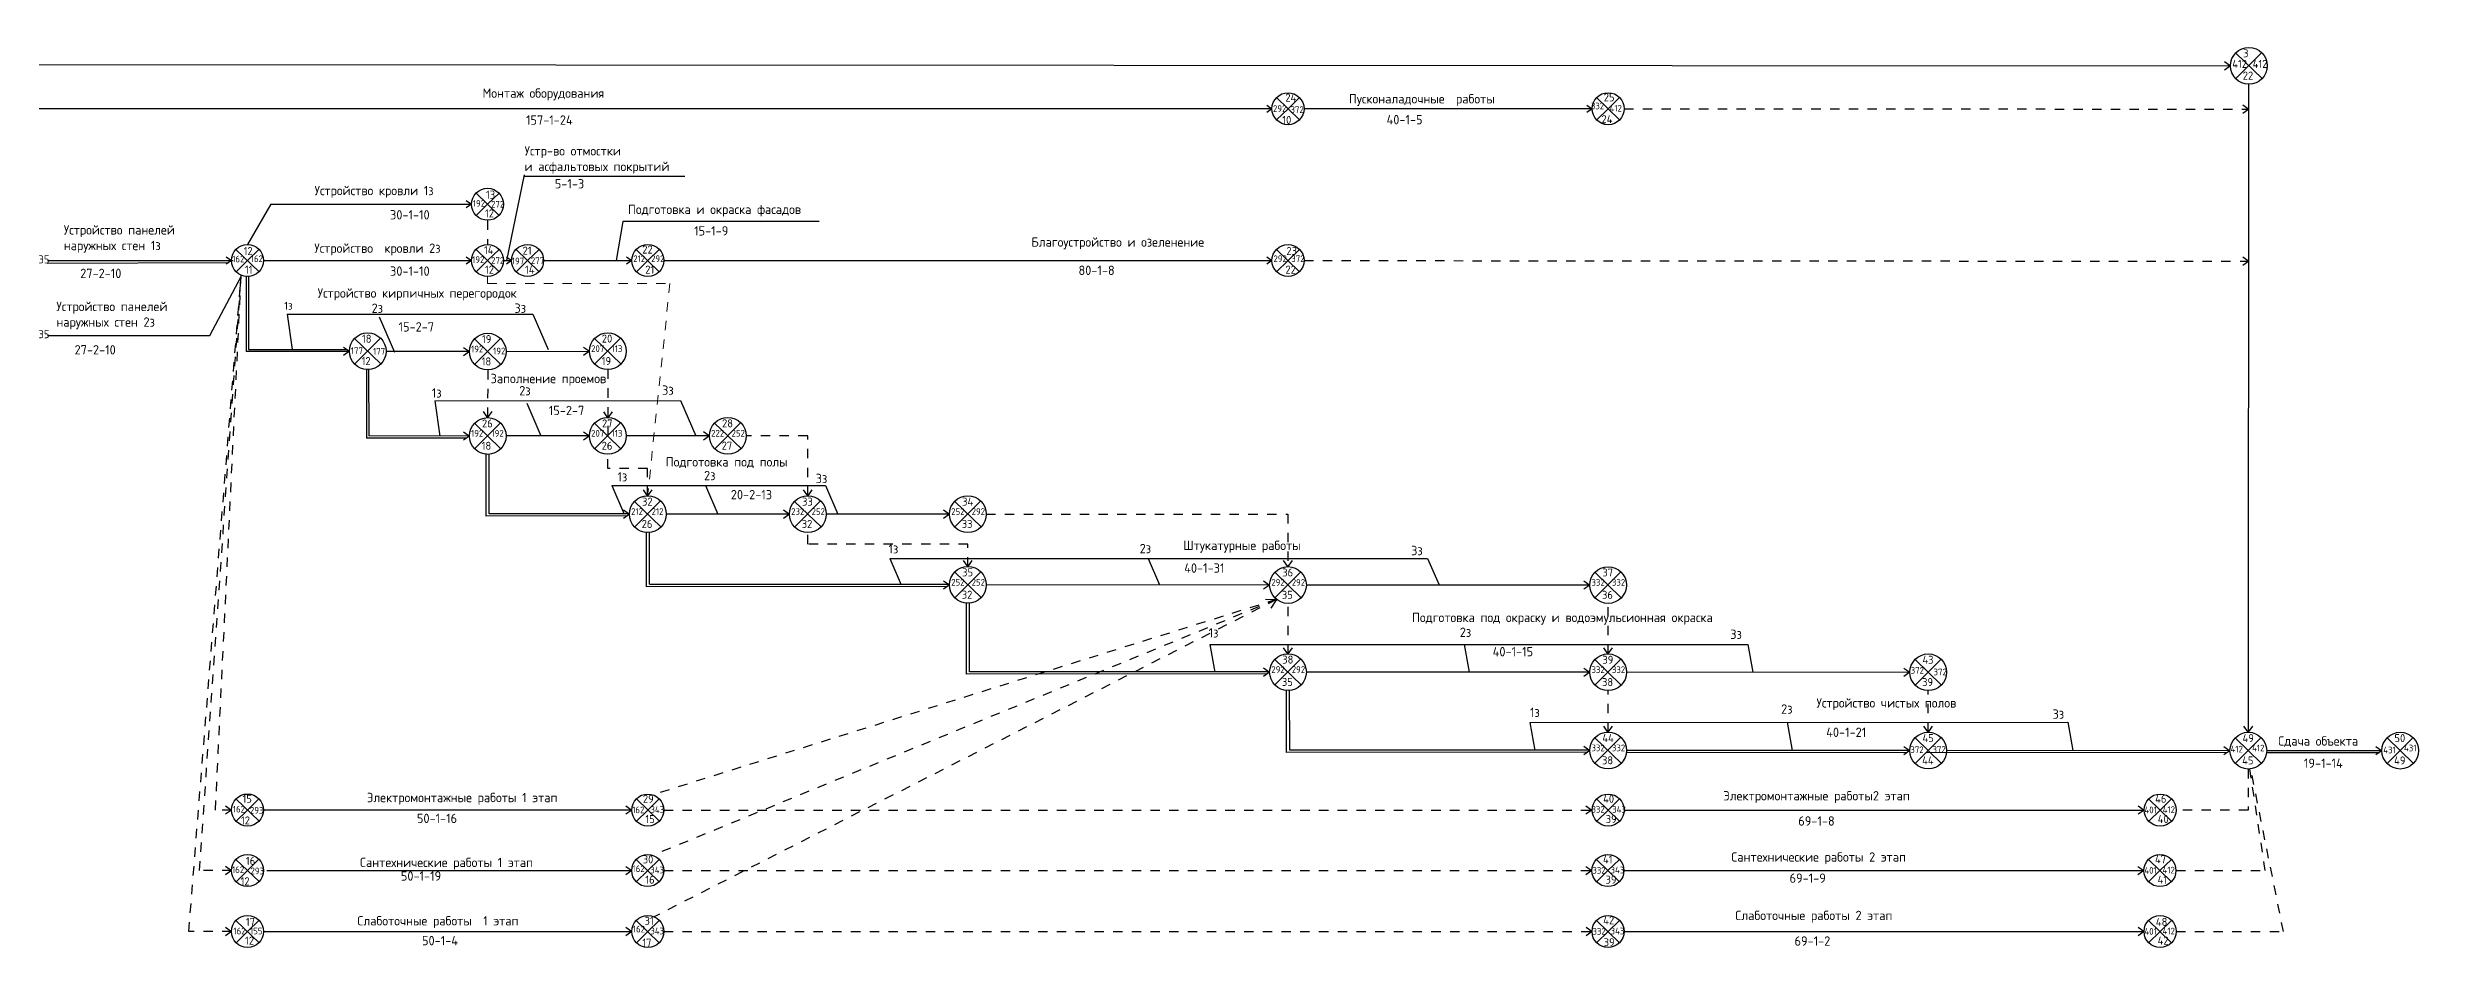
# Model space of a CAD drawing. Header units: millimetres. Extents: x -782 to 10910, y 3841 to 13237.
# Drawn here: x 9029 to 9536, y 7900 to 8092 of the extents above; entities that cross this region are included whole.
import ezdxf

# ---------------------------------------------------------------- set-up
doc = ezdxf.new("R2010")
doc.units = ezdxf.units.MM
doc.linetypes.add('KL', pattern=[4, 2, -2])
doc.layers.add('A0-08', color=101, linetype='Continuous')
doc.styles.add('GOST-2.304_Type-B', font='GOST_Common.ttf')

msp = doc.modelspace()

# ---------------------------------------------------------------- linework, layer by layer
at = {"lineweight": 25}
for p, q in [((9499.514686, 7945.8394), (9499.613996, 8084.27061)), ((9127.383886, 8046.593965), (9131.163694, 8064.89819)), ((9130.935962, 8064.588092), (9165.405943, 8064.588092)), ((9076.960741, 8058.611045), (9071.962142, 8050.01391)), ((9075.382087, 8046.593965), (9119.83981, 8046.593965)), ((9126.6797, 8046.593965), (9128.390455, 8046.593965)), ((9135.231127, 8046.593965), (9154.074664, 8046.593965)), ((9160.914554, 8046.593965), (9290.87194, 8046.593965)), ((9063.916727, 8030.609838), (9070.597173, 8043.218388)), ((9029.212829, 8030.609838), (9063.916727, 8030.609838)), ((9123.613197, 7992.491931), (9123.583153, 8005.217624)), ((9145.023769, 8009.141694), (9127.216663, 8009.12777)), ((9170.672829, 8009.158145), (9152.86678, 8009.144655)), ((9187.772515, 7992.441081), (9161.416068, 7992.433439)), ((9221.964128, 7992.433727), (9195.615519, 7992.43377)), ((9157.855935, 7977.47167), (9157.825867, 7988.526698)), ((9290.370865, 7977.289041), (9229.81497, 7977.328204)), ((9358.769785, 7977.277146), (9298.213872, 7977.293423)), ((9226.253844, 7958.743418), (9226.224241, 7973.421635)), ((9294.652065, 7942.009012), (9294.622614, 7954.783604)), ((9358.769238, 7958.65101), (9298.213344, 7958.690173)), ((9427.168159, 7958.639115), (9366.612246, 7958.655392)), ((9427.167612, 7941.916604), (9366.611717, 7941.955767)), ((9495.566532, 7941.904709), (9435.010619, 7941.920985)), ((9503.390864, 7941.535914), (9527.485319, 7941.535914)), ((9503.409521, 7941.917985), (9528.015446, 7941.917985)), ((9366.111225, 7929.241345), (9477.224163, 7929.241345)), ((9366.078735, 7916.298796), (9477.191674, 7916.298796)), ((9366.096437, 7903.281744), (9477.209376, 7903.281744))]:
    msp.add_line(p, q, dxfattribs=at)
at = {"linetype": 'Continuous'}
for p, q in [((9290.87194, 8079.027456), (9025.801592, 8079.027456)), ((9359.27137, 8079.027456), (9297.71183, 8079.027456)), ((9359.27137, 8079.027456), (9297.71183, 8079.027456)), ((9076.960741, 8058.611045), (9119.83981, 8058.611045)), ((9029.212829, 8046.593965), (9068.925221, 8046.593965)), ((9029.212829, 8046.593965), (9068.542197, 8046.593965)), ((9118.471832, 8046.593965), (9119.83981, 8046.593965)), ((9127.023258, 8046.593965), (9128.391237, 8046.593965)), ((9152.706686, 8046.593965), (9154.074664, 8046.593965)), ((9289.503962, 8046.593965), (9290.87194, 8046.593965)), ((9093.610479, 8027.144518), (9071.673846, 8027.178629)), ((9072.18735, 8027.62156), (9093.208304, 8027.58794)), ((9119.373653, 8027.145255), (9101.566754, 8027.145013)), ((9127.216552, 8027.174932), (9144.970798, 8027.226668)), ((9118.749867, 8008.675823), (9097.372987, 8008.675616)), ((9119.373656, 8009.119257), (9097.853923, 8009.125885)), ((9153.027078, 7992.04604), (9122.893983, 7992.022098)), ((9153.482108, 7992.492027), (9123.613175, 7992.491931)), ((9221.434072, 7976.946133), (9157.136761, 7976.895047)), ((9221.880862, 7977.386557), (9157.855943, 7977.381449)), ((9289.832445, 7958.308102), (9225.535134, 7958.257016)), ((9290.279236, 7958.748526), (9226.254316, 7958.743418)), ((9358.230819, 7941.573695), (9293.933508, 7941.522609)), ((9358.677609, 7942.01412), (9294.65269, 7942.009012)), ((9426.629724, 7941.534532), (9366.583169, 7941.483446)), ((9495.028623, 7941.535914), (9430.731312, 7941.484828))]:
    msp.add_line(p, q, dxfattribs=at)
at = {"linetype": 'KL', "lineweight": 25}
for p, q in [((9366.11126, 8079.027456), (9499.602594, 8078.937631)), ((9123.259755, 8055.1911), (9123.259755, 8050.01391)), ((9297.71183, 8046.593965), (9499.580739, 8046.45813)), ((9059.422197, 7903.281744), (9070.604861, 8043.454887)), ((9061.702151, 7916.313737), (9070.604861, 8043.454887)), ((9065.122197, 7929.239345), (9070.604861, 8043.454887)), ((9123.295158, 8023.223803), (9123.261272, 8013.045929)), ((9148.944746, 8023.305172), (9148.990385, 8006.674516)), ((9148.945275, 8002.147981), (9148.945275, 8005.220179)), ((9191.660128, 8009.158135), (9178.51584, 8009.158135)), ((9191.660128, 7996.355136), (9191.660128, 8009.158135)), ((9157.460677, 8002.147981), (9148.945275, 8002.147981)), ((9157.460677, 7996.355136), (9157.460677, 8002.147981)), ((9229.814923, 7992.43371), (9294.258481, 7992.43371)), ((9294.258481, 7992.43371), (9294.292367, 7981.215982)), ((9191.694014, 7986.006229), (9191.694014, 7988.512271)), ((9225.873971, 7986.006229), (9191.694014, 7986.006229)), ((9225.859579, 7981.249563), (9225.873971, 7986.006229)), ((9291.862227, 7974.216713), (9158.541196, 7919.548905)), ((9291.862227, 7974.216713), (9158.573675, 7932.48287)), ((9291.862227, 7974.216713), (9158.830493, 7906.429968)), ((9294.291979, 7962.611679), (9294.292367, 7973.372971)), ((9362.69089, 7962.577951), (9362.691168, 7973.368917)), ((9362.67242, 7945.899977), (9362.69074, 7954.73494)), ((9431.089361, 7945.892013), (9431.089642, 7954.730886)), ((9499.488016, 7937.99648), (9499.488016, 7929.23276)), ((9503.103722, 7916.298796), (9499.816859, 7938.010292)), ((9506.981523, 7903.281744), (9500.008282, 7938.031145)), ((9068.542151, 7929.239345), (9065.122151, 7929.239345)), ((9160.896806, 7929.234707), (9359.238845, 7929.234707)), ((9160.929284, 7929.23276), (9359.271324, 7929.23276)), ((9499.488016, 7929.23276), (9484.064043, 7929.23276)), ((9068.542151, 7916.313737), (9061.702151, 7916.313737)), ((9160.896806, 7916.300743), (9359.238845, 7916.300743)), ((9484.031564, 7916.298796), (9503.103722, 7916.298796)), ((9068.542151, 7903.281744), (9059.422151, 7903.281744)), ((9160.914508, 7903.283692), (9359.256548, 7903.283692)), ((9484.049266, 7903.281744), (9506.981523, 7903.281744))]:
    msp.add_line(p, q, dxfattribs=at)
for p, q in [((9152.180374, 8054.932494), (9150.717113, 8046.593965)), ((9194.085449, 8054.932494), (9152.180374, 8054.932494))]:
    msp.add_line(p, q)
at = {"linetype": 'KL', "lineweight": 20}
for p, q in [((9123.259755, 8043.17402), (9123.259755, 8041.695972)), ((9123.259755, 8041.695972), (9162.222354, 8041.695972)), ((9162.222354, 8041.695972), (9157.460677, 7996.355136))]:
    msp.add_line(p, q, dxfattribs=at)
at = {"layer": 'A0-08', "color": 0, "lineweight": 25}
for p, q in [((8868.473405, 8088.589414), (9495.678011, 8088.194592)), ((9496.790256, 8090.916574), (9502.431368, 8085.467658)), ((9496.808865, 8085.448524), (9502.345081, 8091.003163)), ((9291.832078, 8081.403455), (9296.751692, 8076.651456)), ((9360.231508, 8081.403455), (9365.151122, 8076.651456)), ((9120.799948, 8060.987045), (9125.719562, 8056.235046)), ((9123.259755, 8058.611045), (9125.703333, 8061.003732)), ((9120.816177, 8056.218359), (9123.259755, 8058.611045)), ((9029.166346, 8046.032029), (9067.981906, 8046.201645)), ((9069.502335, 8048.969965), (9074.421949, 8044.217965)), ((9069.518564, 8044.201278), (9071.962142, 8046.593965)), ((9071.962142, 8046.593965), (9074.405721, 8048.986652)), ((9120.799948, 8048.969965), (9125.719562, 8044.217965)), ((9120.816177, 8044.201278), (9123.259755, 8046.593965)), ((9123.259755, 8046.593965), (9125.703333, 8048.986652)), ((9129.351375, 8048.969965), (9134.270989, 8044.217965)), ((9129.367603, 8044.201278), (9131.811182, 8046.593965)), ((9131.811182, 8046.593965), (9134.25476, 8048.986652)), ((9155.034802, 8048.969965), (9159.954416, 8044.217965)), ((9155.051031, 8044.201278), (9157.494609, 8046.593965)), ((9157.494609, 8046.593965), (9159.938188, 8048.986652)), ((9291.832078, 8048.969965), (9296.751692, 8044.217965)), ((9291.848306, 8044.201278), (9294.291885, 8046.593965)), ((9294.291885, 8046.593965), (9296.735463, 8048.986652)), ((9071.698735, 8043.184752), (9071.673793, 8027.144306)), ((9072.212241, 8043.184785), (9072.187294, 8027.586578)), ((9080.450072, 8035.131574), (9132.945198, 8035.147759)), ((9080.450072, 8035.131574), (9081.540181, 8027.587575)), ((9100.085899, 8034.574793), (9103.370747, 8027.029893)), ((9132.945198, 8035.147759), (9136.230046, 8027.602859)), ((9094.825542, 8029.951125), (9100.466655, 8024.50221)), ((9094.844151, 8024.483076), (9100.380367, 8030.037714)), ((9120.474602, 8029.869766), (9126.115714, 8024.420851)), ((9120.493211, 8024.401716), (9126.029427, 8029.956355)), ((9146.12419, 8029.951135), (9151.765303, 8024.50222)), ((9146.142799, 8024.483085), (9151.679015, 8030.037724)), ((9097.356219, 8023.374655), (9097.372987, 8008.675616)), ((9097.837552, 8023.342678), (9097.856422, 8009.125884)), ((9111.996563, 8016.665193), (9164.491689, 8016.681378)), ((9111.996563, 8016.665193), (9113.086672, 8009.121194)), ((9131.63239, 8016.108412), (9134.669038, 8009.133597)), ((9164.491689, 8016.681378), (9167.776538, 8009.136478)), ((9120.474602, 8011.849161), (9126.115714, 8006.400245)), ((9120.493211, 8006.381111), (9126.029427, 8011.93575)), ((9146.124719, 8011.866142), (9151.765831, 8006.417226)), ((9146.143328, 8006.398092), (9151.679544, 8011.952731)), ((9171.773779, 8011.882593), (9177.414891, 8006.433677)), ((9171.792387, 8006.414543), (9177.328603, 8011.969182)), ((9122.877254, 8005.35343), (9122.887846, 7992.022093)), ((9149.781365, 7998.519247), (9195.437519, 7998.533323)), ((9149.781365, 7998.519247), (9152.434314, 7992.425743)), ((9154.674007, 7995.158235), (9160.315119, 7989.709319)), ((9154.692615, 7989.690185), (9160.228831, 7995.244823)), ((9169.800891, 7998.525419), (9172.453841, 7992.431915)), ((9188.873458, 7995.158235), (9194.51457, 7989.709319)), ((9188.892066, 7989.690185), (9194.428282, 7995.244823)), ((9195.437519, 7998.533323), (9198.090469, 7992.439819)), ((9223.072862, 7995.158167), (9228.713974, 7989.709252)), ((9223.09147, 7989.690117), (9228.627686, 7995.244756)), ((9157.119968, 7988.662503), (9157.136761, 7976.895047)), ((9209.179159, 7982.950236), (9324.133218, 7982.96642)), ((9209.179159, 7982.950236), (9211.630226, 7977.32043)), ((9223.072909, 7980.052662), (9228.714021, 7974.603746)), ((9223.091517, 7974.584612), (9228.627733, 7980.13925)), ((9264.391435, 7982.958009), (9266.842502, 7977.328204)), ((9291.471811, 7980.018935), (9297.112923, 7974.570019)), ((9291.490419, 7974.550885), (9297.026635, 7980.105523)), ((9324.133218, 7982.96642), (9326.584285, 7977.336615)), ((9359.870713, 7980.01488), (9365.511825, 7974.565965)), ((9359.889321, 7974.54683), (9365.425537, 7980.101469)), ((9225.518342, 7973.557441), (9225.535134, 7958.257016)), ((9277.577533, 7964.588337), (9392.531592, 7964.604522)), ((9331.930447, 7964.59599), (9333.020327, 7958.685422)), ((9392.531592, 7964.604522), (9393.621471, 7958.693954)), ((9277.577533, 7964.588337), (9278.667412, 7958.677769)), ((9291.471282, 7961.414631), (9297.112394, 7955.965715)), ((9291.489891, 7955.946581), (9297.026107, 7961.501219)), ((9359.870184, 7961.380904), (9365.511296, 7955.931988)), ((9359.888793, 7955.912854), (9365.425009, 7961.467492)), ((9428.269086, 7961.376849), (9433.910198, 7955.927934)), ((9428.287695, 7955.908799), (9433.823911, 7961.463438)), ((9293.916715, 7954.91941), (9293.933508, 7941.522609)), ((9345.975906, 7947.959513), (9460.929965, 7947.975698)), ((9345.975906, 7947.959513), (9347.066016, 7941.943363)), ((9359.869656, 7944.680225), (9365.510768, 7939.231309)), ((9359.888264, 7939.212175), (9365.42448, 7944.766813)), ((9400.922455, 7947.967249), (9402.012565, 7941.951099)), ((9428.268558, 7944.646497), (9433.90967, 7939.197582)), ((9428.287166, 7939.178447), (9433.823382, 7944.733086)), ((9460.929965, 7947.975698), (9462.020075, 7941.959548)), ((9496.66746, 7944.642443), (9502.308572, 7939.193527)), ((9496.686068, 7939.174393), (9502.222284, 7944.729032)), ((9529.124156, 7944.642443), (9534.765268, 7939.193527)), ((9529.142764, 7939.174393), (9534.67898, 7944.729032)), ((9069.502289, 7931.615345), (9074.421903, 7926.863345)), ((9069.518518, 7926.846658), (9071.962096, 7929.239345)), ((9071.962096, 7929.239345), (9074.405674, 7931.632032)), ((9075.382039, 7929.24288), (9154.089409, 7929.242982)), ((9155.049532, 7931.608759), (9159.969146, 7926.85676)), ((9155.065761, 7926.840073), (9157.509339, 7929.23276)), ((9157.509339, 7929.23276), (9159.952917, 7931.625447)), ((9360.231462, 7931.608759), (9365.151076, 7926.85676)), ((9360.24769, 7926.840073), (9362.691269, 7929.23276)), ((9362.691269, 7929.23276), (9365.134847, 7931.625447)), ((9478.184291, 7931.608759), (9483.103905, 7926.85676)), ((9478.200519, 7926.840073), (9480.644098, 7929.23276)), ((9480.644098, 7929.23276), (9483.087676, 7931.625447)), ((9069.502289, 7918.689736), (9074.421903, 7913.937737)), ((9069.518518, 7913.92105), (9071.962096, 7916.313737)), ((9071.962096, 7916.313737), (9074.405674, 7918.706423)), ((9076.060101, 7916.335354), (9154.056915, 7916.298246)), ((9155.017053, 7918.674795), (9159.936667, 7913.922796)), ((9155.033282, 7913.906109), (9157.47686, 7916.298796)), ((9157.47686, 7916.298796), (9159.920439, 7918.691482)), ((9360.198983, 7918.674795), (9365.118597, 7913.922796)), ((9360.215212, 7913.906109), (9362.65879, 7916.298796)), ((9362.65879, 7916.298796), (9365.102368, 7918.691482)), ((9478.151812, 7918.674795), (9483.071426, 7913.922796)), ((9478.168041, 7913.906109), (9480.611619, 7916.298796)), ((9480.611619, 7916.298796), (9483.055197, 7918.691482)), ((9069.502289, 7905.657744), (9074.421903, 7900.905745)), ((9071.962096, 7903.281744), (9074.405674, 7905.674431)), ((9155.034756, 7905.657744), (9159.95437, 7900.905745)), ((9157.494563, 7903.281744), (9159.938141, 7905.674431)), ((9360.216685, 7905.657744), (9365.136299, 7900.905745)), ((9362.676492, 7903.281744), (9365.12007, 7905.674431)), ((9478.169514, 7905.657744), (9483.089128, 7900.905745)), ((9480.629321, 7903.281744), (9483.0729, 7905.674431)), ((9069.518518, 7900.889058), (9071.962096, 7903.281744)), ((9075.382041, 7903.281744), (9154.074618, 7903.281744)), ((9155.050984, 7900.889058), (9157.494563, 7903.281744)), ((9360.232914, 7900.889058), (9362.676492, 7903.281744)), ((9478.185743, 7900.889058), (9480.629321, 7903.281744))]:
    msp.add_line(p, q, dxfattribs=at)
for points in [[(9494.404387, 8089.086393), (9495.68931, 8088.18668), (9494.404387, 8087.286967)], [(9291.848306, 8076.634769), (9294.291885, 8079.027456), (9296.735463, 8081.420142)], [(9360.247737, 8076.634769), (9362.691315, 8079.027456), (9365.134893, 8081.420142)], [(9289.751358, 8079.812096), (9290.87194, 8079.027456), (9289.751358, 8078.242816)], [(9358.150788, 8079.812096), (9359.27137, 8079.027456), (9358.150788, 8078.242816)], [(9498.317671, 8079.837344), (9499.602594, 8078.937631), (9498.317671, 8078.037917)], [(9118.719228, 8059.395685), (9119.83981, 8058.611045), (9118.719228, 8057.826405)], [(9067.421615, 8047.378605), (9068.542197, 8046.593965), (9067.421615, 8045.809325)], [(9118.719228, 8047.378605), (9119.83981, 8046.593965), (9118.719228, 8045.809325)], [(9127.270655, 8047.378605), (9128.391237, 8046.593965), (9127.270655, 8045.809325)], [(9152.954082, 8047.378605), (9154.074664, 8046.593965), (9152.954082, 8045.809325)], [(9289.751358, 8047.378605), (9290.87194, 8046.593965), (9289.751358, 8045.809325)], [(9498.295815, 8047.357843), (9499.580739, 8046.45813), (9498.295815, 8045.558416)], [(9092.441104, 8028.125139), (9093.726028, 8027.225426), (9092.441104, 8026.325712)], [(9118.088729, 8028.044978), (9119.373653, 8027.145265), (9118.088729, 8026.245552)], [(9143.738317, 8028.126347), (9145.023241, 8027.226634), (9143.738317, 8026.326921)], [(9124.161032, 8014.33092), (9123.261319, 8013.045996), (9122.361606, 8014.33092)], [(9149.867634, 8014.315772), (9148.967921, 8013.030849), (9148.068207, 8014.315772)], [(9118.088733, 8010.01898), (9119.373656, 8009.119267), (9118.088733, 8008.219554)], [(9143.738846, 8010.041407), (9145.023769, 8009.141694), (9143.738846, 8008.241981)], [(9169.387905, 8010.057858), (9170.672829, 8009.158145), (9169.387905, 8008.258432)], [(9158.360437, 7997.639993), (9157.460723, 7996.35507), (9156.56101, 7997.639993)], [(9192.559888, 7997.639993), (9191.660174, 7996.35507), (9190.760461, 7997.639993)], [(9152.288137, 7993.328054), (9153.573061, 7992.428341), (9152.288137, 7991.528628)], [(9186.487588, 7993.328054), (9187.772512, 7992.428341), (9186.487588, 7991.528628)], [(9220.686992, 7993.327987), (9221.971916, 7992.428274), (9220.686992, 7991.52856)], [(9226.759339, 7982.534421), (9225.859625, 7981.249497), (9224.959912, 7982.534421)], [(9295.158241, 7982.500693), (9294.258527, 7981.21577), (9293.358814, 7982.500693)], [(9220.687039, 7978.222481), (9221.971963, 7977.322768), (9220.687039, 7976.423055)], [(9289.085941, 7978.188754), (9290.370865, 7977.289041), (9289.085941, 7976.389328)], [(9357.484843, 7978.1847), (9358.769767, 7977.284987), (9357.484843, 7976.385273)], [(9289.456403, 7974.248197), (9291.862227, 7974.216713), (9290.595493, 7972.319861)], [(9289.085413, 7959.58445), (9290.370336, 7958.684737), (9289.085413, 7957.785024)], [(9295.157712, 7963.89639), (9294.257999, 7962.611466), (9293.358286, 7963.89639)], [(9357.484315, 7959.550723), (9358.769238, 7958.65101), (9357.484315, 7957.751297)], [(9363.556614, 7963.862662), (9362.656901, 7962.577739), (9361.757187, 7963.862662)], [(9425.883216, 7959.546669), (9427.16814, 7958.646956), (9425.883216, 7957.747242)], [(9363.556086, 7947.161983), (9362.656372, 7945.877059), (9361.756659, 7947.161983)], [(9431.954988, 7947.128256), (9431.055274, 7945.843332), (9430.155561, 7947.128256)], [(9500.35389, 7947.124202), (9499.454176, 7945.839278), (9498.554463, 7947.124202)], [(9357.483786, 7942.850044), (9358.76871, 7941.950331), (9357.483786, 7941.050617)], [(9425.882688, 7942.816317), (9427.167612, 7941.916604), (9425.882688, 7941.01689)], [(9494.28159, 7942.812263), (9495.566514, 7941.912549), (9494.28159, 7941.012836)], [(9526.738286, 7942.812263), (9528.02321, 7941.912549), (9526.738286, 7941.012836)], [(9067.257227, 7930.139058), (9068.542151, 7929.239345), (9067.257227, 7928.339632)], [(9152.80447, 7930.132473), (9154.089394, 7929.23276), (9152.80447, 7928.333047)], [(9357.953921, 7930.132473), (9359.238845, 7929.23276), (9357.953921, 7928.333047)], [(9475.93924, 7930.141058), (9477.224163, 7929.241345), (9475.93924, 7928.341632)], [(9067.257227, 7917.21345), (9068.542151, 7916.313737), (9067.257227, 7915.414023)], [(9152.771992, 7917.19796), (9154.056915, 7916.298246), (9152.771992, 7915.398533)], [(9357.953921, 7917.198509), (9359.238845, 7916.298796), (9357.953921, 7915.399082)], [(9475.90675, 7917.198509), (9477.191674, 7916.298796), (9475.90675, 7915.399082)], [(9067.257227, 7904.181458), (9068.542151, 7903.281744), (9067.257227, 7902.382031)], [(9152.789694, 7904.181458), (9154.074618, 7903.281744), (9152.789694, 7902.382031)], [(9357.971623, 7904.181458), (9359.256547, 7903.281744), (9357.971623, 7902.382031)], [(9475.924452, 7904.181458), (9477.209376, 7903.281744), (9475.924452, 7902.382031)]]:
    msp.add_lwpolyline(points, dxfattribs=at)
for centre, radius in [((9499.610812, 8088.192116), 3.921506), ((9294.291885, 8079.027456), 3.419945), ((9362.691315, 8079.027456), 3.419945), ((9123.259755, 8058.611045), 3.419945), ((9071.962142, 8046.593965), 3.419945), ((9123.259755, 8046.593965), 3.419945), ((9131.811182, 8046.593965), 3.419945), ((9157.494609, 8046.593965), 3.419945), ((9294.291885, 8046.593965), 3.419945), ((9097.646098, 8027.226668), 3.921506), ((9123.295158, 8027.145308), 3.921506), ((9148.944746, 8027.226677), 3.921506), ((9123.295158, 8009.124703), 3.921506), ((9148.945275, 8009.141684), 3.921506), ((9174.594335, 8009.158135), 3.921506), ((9157.494563, 7992.433777), 3.921506), ((9191.694014, 7992.433777), 3.921506), ((9225.893418, 7992.43371), 3.921506), ((9225.893465, 7977.328204), 3.921506), ((9294.292367, 7977.294477), 3.921506), ((9362.691269, 7977.290422), 3.921506), ((9294.291838, 7958.690173), 3.921506), ((9362.69074, 7958.656446), 3.921506), ((9431.089642, 7958.652391), 3.921506), ((9362.690212, 7941.955767), 3.921506), ((9431.089114, 7941.92204), 3.921506), ((9499.488016, 7941.917985), 3.921506), ((9531.944712, 7941.917985), 3.921506), ((9071.962096, 7929.239345), 3.419945), ((9157.509339, 7929.23276), 3.419945), ((9362.691269, 7929.23276), 3.419945), ((9480.644098, 7929.23276), 3.419945), ((9071.962096, 7916.313737), 3.419945), ((9157.47686, 7916.298796), 3.419945), ((9362.65879, 7916.298796), 3.419945), ((9480.611619, 7916.298796), 3.419945), ((9071.962096, 7903.281744), 3.419945), ((9157.494563, 7903.281744), 3.419945), ((9362.676492, 7903.281744), 3.419945), ((9480.629321, 7903.281744), 3.419945)]:
    msp.add_circle(centre, radius, dxfattribs=at)

# ---------------------------------------------------------------- texts
at = {"layer": 'A0-08', "color": 0, "lineweight": 25, "attachment_point": 1, "style": 'GOST-2.304_Type-B'}
for s, width, heights, insert, char_height in [('3', 1.8130959, [0], (9498.376505, 8091.721097), 1.709973), ('412', 2.49875162, [0], (9496.047911, 8089.459109), 1.7099725), ('22', 2.49875162, [0], (9498.303225, 8086.952053), 1.7099725), ('412', 2.5, [0], (9500.415076, 8089.459109), 1.7099725), ('Монтаж оборудования', 49.14407474, [0], (9122.180536, 8083.352488), 2), ('24', 2.49875162, [0], (9293.720458, 8082.244687), 1.7099725), ('Пусконаладочные  работы', 54.99662719, [0], (9307.300486, 8082.142191), 2), ('25', 2.49875162, [0], (9361.770079, 8082.320987), 1.7099725), ('157-1-24', 2.78595096, [0], (9131.472098, 8077.602065), 2), ('292', 2.49875162, [0], (9291.088115, 8079.76463), 1.425), ('10', 2.49875162, [0], (9293.066787, 8077.488671), 1.7099725), ('372', 2.49875162, [0], (9294.823481, 8079.54798), 1.425), ('40-1-5', 2.5, [0], (9315.35342, 8077.692479), 2), ('332', 2.5, [0], (9359.004428, 8080.334078), 1.425), ('24', 2.49875162, [0], (9361.280102, 8077.645633), 1.7099725), ('412', 2.5, [0], (9363.017993, 8079.845383), 1.425), ('Устр-во отмостки \\Pи асфальтовых покрытий', 152.47651879, [0], (9131.163694, 8071.03008), 2), ('Устройство кровли 1з', 64.40717854, [0], (9086.290934, 8062.548734), 2), ('13', 2.49875162, [0], (9122.915993, 8061.524838), 1.7099725), ('5-1-3', 2.5, [0], (9137.62526, 8063.999384), 2), ('30-1-10', 1.99557045, [0], (9102.422274, 8057.362936), 2), ('192', 2.49875162, [0], (9120.116637, 8059.513275), 1.425), ('12', 2.49875162, [0], (9122.712439, 8057.529586), 1.7099725), ('272', 3.00239732, [0], (9124.009669, 8059.345341), 1.425), ('Подготовка и окраска фасадов', 152.47651879, [0], (9153.261475, 8058.52858), 2), ('Устройство панелей наружных стен 1з', 29.68089405, [0], (9032.709802, 8054.147958), 2), ('15-1-9', 2.80800115, [0], (9167.397164, 8053.938377), 2), ('Благоустройство и озеленение', 152.47651879, [0], (9239.468783, 8051.547994), 2), ('135', 3.00239732, [0], (9026.494282, 8047.69891), 1.7099725), ('162', 2.49875162, [0], (9068.703509, 8047.631912), 1.425), ('12', 2.49875162, [0], (9071.144923, 8049.507757), 1.7099725), ('162', 3.00239732, [0], (9072.663541, 8047.69891), 1.425), ('Устройство  кровли 2з', 64.40717854, [0], (9086.229031, 8050.244034), 2), ('192', 2.49875162, [0], (9119.962606, 8047.502168), 1.425), ('14', 2.49875162, [0], (9122.479163, 8049.675458), 1.7099725), ('272', 3.00239732, [0], (9124.018996, 8047.337394), 1.425), ('197', 2.49875162, [0], (9128.447317, 8047.210762), 1.425), ('21', 2.49875162, [0], (9130.748835, 8049.581274), 1.7099725), ('277', 3.00239732, [0], (9132.51258, 8047.280755), 1.425), ('212', 2.49875162, [0], (9154.387403, 8047.69891), 1.425), ('22', 2.49875162, [0], (9156.314307, 8049.80378), 1.7099725), ('292', 3.00239732, [0], (9158.196007, 8047.69891), 1.425), ('292', 2.49875162, [0], (9291.184679, 8047.69891), 1.425), ('23', 2.49875162, [0], (9293.948123, 8049.507757), 1.7099725), ('372', 3.00239732, [0], (9294.993283, 8047.69891), 1.425), ('27-2-10', 1.8130959, [0], (9036.217911, 8044.853536), 2), ('11', 2.49875162, [0], (9071.414827, 8045.512506), 1.7099725), ('Устройство кирпичных перегородок', 52.26142591, [0], (9086.948437, 8040.650274), 2), ('30-1-10', 1.99557045, [0], (9102.422274, 8045.345856), 2), ('12', 2.49875162, [0], (9122.712439, 8045.512506), 1.7099725), ('14', 2.49875162, [0], (9131.263866, 8045.512506), 1.7099725), ('21', 2.49875162, [0], (9156.947294, 8045.512506), 1.7099725), ('80-1-8', 2.5, [0], (9249.524243, 8045.50739), 2), ('22', 2.49875162, [0], (9293.744569, 8045.512506), 1.7099725), ('Устройство панелей наружных стен 2з', 29.68089405, [0], (9031.127467, 8037.793136), 2), ('1з', 10.51308256, [1.940502], (9079.805367, 8037.786294), 1.7099725), ('2з', 10.51308256, [1.940502], (9098.477795, 8037.415595), 2), ('3з', 10.51308256, [1.940502], (9129.005088, 8037.419562), 2), ('135', 3.00239732, [0], (9026.494282, 8031.714783), 1.7099725), ('18', 1.8130959, [0], (9096.411791, 8030.755649), 1.7099725), ('15-2-7', 1.99557045, [0], (9104.245262, 8033.428938), 2), ('19', 2.49875162, [0], (9122.060851, 8030.67429), 1.7099725), ('20', 2.49875162, [0], (9147.676071, 8030.788856), 1.7099725), ('27-2-10', 1.49997592, [0], (9035.01025, 8028.532697), 2), ('177', 2.49875162, [0], (9094.045444, 8028.062678), 1.425), ('12', 2.49875162, [0], (9096.338511, 8025.986604), 1.7099725), ('177', 2.5, [0], (9098.795435, 8027.930858), 1.425), ('192', 2.49875162, [0], (9119.732257, 8028.412301), 1.425), ('18', 2.49875162, [0], (9121.987571, 8025.905245), 1.7099725), ('192', 2.5, [0], (9124.451814, 8027.98403), 1.425), ('207', 2.49875162, [0], (9145.381846, 8028.49367), 1.425), ('19', 2.49875162, [0], (9147.637159, 8025.986614), 1.7099725), ('113', 2.5, [0], (9149.74901, 8028.49367), 1.425), ('Заполнение проемов', 52.26142591, [0], (9123.894849, 8022.399096), 2), ('1з', 10.51308256, [1.940502], (9111.351858, 8019.319912), 2), ('2з', 10.51308256, [1.940502], (9130.024286, 8019.799096), 2), ('15-2-7', 1.99557045, [0], (9136.344267, 8015.573642), 2), ('3з', 10.51308256, [1.940502], (9160.551579, 8019.917278), 2), ('192', 2.49875162, [0], (9119.732257, 8010.391696), 1.425), ('26', 1.8130959, [0], (9122.060851, 8012.653684), 1.7099725), ('192', 2.5, [0], (9124.099422, 8010.391696), 1.425), ('207', 2.49875162, [0], (9145.382374, 8010.408677), 1.425), ('27', 2.49875162, [0], (9147.710967, 8012.670666), 1.7099725), ('113', 2.5, [0], (9149.749538, 8010.408677), 1.425), ('222', 2.49875162, [0], (9171.031434, 8010.425128), 1.425), ('28', 2.49875162, [0], (9173.360027, 8012.687116), 1.7099725), ('252', 2.5, [0], (9175.398598, 8010.425128), 1.425), ('18', 2.49875162, [0], (9121.987571, 8007.88464), 1.7099725), ('26', 2.49875162, [0], (9147.637688, 8007.901621), 1.7099725), ('27', 2.49875162, [0], (9173.286747, 8007.918072), 1.7099725), ('1з', 10.51308256, [1.940502], (9151.018599, 8001.412522), 2), ('Подготовка под полы', 52.26142591, [0], (9161.33915, 8004.595146), 2), ('2з', 10.51308256, [1.940502], (9169.520192, 8001.679388), 2), ('3з', 10.51308256, [1.940502], (9193.37843, 8001.04579), 2), ('32', 1.8130959, [0], (9156.260255, 7995.962758), 1.7099725), ('20-2-13', 1.99557045, [0], (9175.236774, 7997.596807), 2), ('33', 1.8130959, [0], (9190.459706, 7995.962758), 1.7099725), ('34', 1.8130959, [0], (9224.65911, 7995.962691), 1.7099725), ('212', 2.49875162, [0], (9153.931662, 7993.70077), 1.425), ('26', 2.49875162, [0], (9156.186975, 7991.193713), 1.7099725), ('212', 2.5, [0], (9158.298826, 7993.70077), 1.425), ('232', 2.49875162, [0], (9188.131113, 7993.70077), 1.425), ('32', 2.49875162, [0], (9190.386426, 7991.193713), 1.7099725), ('252', 2.5, [0], (9192.498277, 7993.70077), 1.425), ('252', 2.49875162, [0], (9222.330517, 7993.700703), 1.425), ('33', 2.49875162, [0], (9224.58583, 7991.193646), 1.7099725), ('292', 2.5, [0], (9226.697681, 7993.700703), 1.425), ('1з', 10.51308256, [1.940502], (9208.933688, 7986.024559), 2), ('2з', 10.51308256, [1.940502], (9262.596983, 7986.073954), 2), ('Штукатурные работы', 52.26142591, [0], (9271.914891, 7986.755338), 2), ('3з', 10.51308256, [1.940502], (9320.592342, 7985.657827), 2), ('35', 1.8130959, [0], (9224.659157, 7980.857185), 1.7099725), ('40-1-31', 1.63376998, [0], (9272.114365, 7981.918852), 2), ('36', 1.8130959, [0], (9293.058059, 7980.823458), 1.7099725), ('37', 1.8130959, [0], (9361.456961, 7980.819404), 1.7099725), ('252', 2.49875162, [0], (9222.330564, 7978.595197), 1.425), ('32', 2.49875162, [0], (9224.585877, 7976.08814), 1.7099725), ('252', 2.5, [0], (9226.697728, 7978.595197), 1.425), ('292', 2.49875162, [0], (9290.729466, 7978.56147), 1.425), ('35', 2.49875162, [0], (9292.984779, 7976.054413), 1.7099725), ('292', 2.5, [0], (9295.09663, 7978.56147), 1.425), ('332', 2.49875162, [0], (9359.128368, 7978.557416), 1.425), ('36', 2.49875162, [0], (9361.383681, 7976.050359), 1.7099725), ('332', 2.5, [0], (9363.495532, 7978.557416), 1.425), ('Подготовка под окраску и водоэмульсионная окраска', 70.16281827, [0], (9320.790119, 7971.368217), 2), ('1з', 10.51308256, [1.940502], (9277.34082, 7968.074161), 2), ('2з', 10.51308256, [1.940502], (9331.004115, 7968.199366), 2), ('3з', 10.51308256, [1.940502], (9388.789089, 7967.772275), 2), ('292', 2.49875162, [0], (9290.728937, 7959.957166), 1.425), ('38', 1.8130959, [0], (9293.057531, 7962.219154), 1.7099725), ('292', 2.5, [0], (9295.096102, 7959.957166), 1.425), ('40-1-15', 1.63376998, [0], (9338.023808, 7964.059779), 2), ('332', 2.49875162, [0], (9359.127839, 7959.923439), 1.425), ('39', 1.8130959, [0], (9361.456433, 7962.185427), 1.7099725), ('332', 2.5, [0], (9363.495004, 7959.923439), 1.425), ('372', 2.49875162, [0], (9427.334041, 7959.780962), 1.425), ('43', 1.8130959, [0], (9429.855335, 7962.181373), 1.7099725), ('35', 2.49875162, [0], (9292.984251, 7957.450109), 1.7099725), ('38', 2.49875162, [0], (9361.383153, 7957.416382), 1.7099725), ('39', 2.49875162, [0], (9429.782055, 7957.412328), 1.7099725), ('372', 2.5, [0], (9432.223892, 7959.426665), 1.425), ('1з', 10.51308256, [1.940502], (9345.993623, 7951.094532), 2), ('2з', 10.51308256, [1.940502], (9399.656919, 7951.797914), 2), ('Устройство чистых полов', 52.26142591, [0], (9407.215642, 7953.117851), 2), ('3з', 10.51308256, [1.940502], (9457.652278, 7950.7278), 2), ('44', 1.8130959, [0], (9361.455904, 7945.484748), 1.7099725), ('40-1-21', 1.63376998, [0], (9409.28808, 7946.837484), 2), ('45', 1.8130959, [0], (9429.854806, 7945.451021), 1.7099725), ('49', 1.8130959, [0], (9498.253708, 7945.446967), 1.7099725), ('Сдача объекта', 80.36652912, [0], (9505.873199, 7944.980317), 2), ('50', 1.8130959, [0], (9530.710404, 7945.446967), 1.7099725), ('332', 2.49875162, [0], (9359.127311, 7943.22276), 1.425), ('38', 2.49875162, [0], (9361.382624, 7940.715703), 1.7099725), ('332', 2.5, [0], (9363.494475, 7943.22276), 1.425), ('372', 2.49875162, [0], (9427.274271, 7942.830434), 1.425), ('44', 2.49875162, [0], (9429.781526, 7940.681976), 1.7099725), ('372', 2.5, [0], (9431.990483, 7942.894088), 1.425), ('412', 2.49875162, [0], (9495.706997, 7942.95823), 1.425), ('45', 2.49875162, [0], (9498.180428, 7940.677922), 1.7099725), ('412', 2.5, [0], (9500.292279, 7943.184978), 1.425), ('19-1-14', 2.5, [0], (9511.376827, 7940.232374), 2), ('431', 2.49875162, [0], (9528.326274, 7942.772744), 1.425), ('49', 2.49875162, [0], (9530.637124, 7940.677922), 1.7099725), ('431', 2.5, [0], (9532.748975, 7943.184978), 1.425), ('162', 2.49875162, [0], (9068.826601, 7930.125804), 1.425), ('15', 2.49875162, [0], (9070.89776, 7932.489455), 1.7099725), ('293', 3.09909926, [0], (9072.482337, 7929.892273), 1.425), ('Электромонтажные работы 1 этап', 80.36652912, [0], (9097.483095, 7932.908386), 2), ('162', 2.49875162, [0], (9154.173164, 7929.985063), 1.425), ('29', 2.49875162, [0], (9156.445003, 7932.48287), 1.7099725), ('343', 3.09909926, [0], (9158.055347, 7930.046774), 1.425), ('332', 2.49875162, [0], (9359.123579, 7930.078036), 1.425), ('40', 2.49875162, [0], (9361.626933, 7932.48287), 1.7099725), ('343', 3.09909926, [0], (9363.559065, 7930.082483), 1.425), ('Электромонтажные работы2 этап', 80.36652912, [0], (9387.320851, 7933.285787), 2), ('401', 2.49875162, [0], (9477.302999, 7929.962887), 1.425), ('46', 2.49875162, [0], (9479.579762, 7932.48287), 1.7099725), ('412', 3.09909926, [0], (9481.190106, 7930.046774), 1.425), ('12', 2.49875162, [0], (9070.562769, 7927.869161), 1.7099725), ('50-1-16', 2.5, [0], (9108.165968, 7928.447651), 2), ('15', 2.49875162, [0], (9156.991554, 7928.15779), 1.7099725), ('39', 2.49875162, [0], (9362.173484, 7928.15779), 1.7099725), ('69-1-8', 2.5, [0], (9403.333706, 7927.893873), 2), ('40', 2.49875162, [0], (9480.126313, 7928.15779), 1.7099725), ('16', 2.49875162, [0], (9071.618334, 7919.227529), 1.7099725), ('Сантехнические работы 1 этап', 64.1428666, [0], (9096.00131, 7919.047972), 2), ('30', 2.49875162, [0], (9156.412524, 7919.548905), 1.7099725), ('41', 2.49875162, [0], (9361.594454, 7919.548905), 1.7099725), ('Сантехнические работы 2 этап', 63.26941387, [0], (9389.017912, 7920.20663), 2), ('47', 2.49875162, [0], (9479.547283, 7919.548905), 1.7099725), ('162', 2.49875162, [0], (9068.658351, 7917.197645), 1.425), ('12', 2.49875162, [0], (9070.488302, 7914.870637), 1.7099725), ('293', 2.49875162, [0], (9072.60472, 7916.942977), 1.425), ('50-1-19', 2.93449145, [0], (9104.733122, 7916.144408), 2), ('162', 2.49875162, [0], (9154.240794, 7917.405096), 1.425), ('16', 2.49875162, [0], (9156.959075, 7915.223826), 1.7099725), ('343', 3.09909926, [0], (9158.022868, 7917.11281), 1.425), ('332', 2.49875162, [0], (9359.32528, 7917.062824), 1.425), ('39', 2.49875162, [0], (9362.141005, 7915.223826), 1.7099725), ('343', 3.09909926, [1.799971], (9363.204798, 7917.11281), 1.425), ('69-1-9', 2.5, [0], (9401.465456, 7915.685823), 2), ('401', 2.49875162, [0], (9477.276979, 7917.057873), 1.425), ('41', 2.49875162, [0], (9480.093834, 7915.223826), 1.7099725), ('412', 3.09909926, [0], (9481.157627, 7917.11281), 1.425), ('162', 2.49875162, [0], (9068.954277, 7904.095759), 1.425), ('17', 2.49875162, [0], (9071.618334, 7906.195537), 1.7099725), ('155', 2.49875162, [0], (9072.508104, 7904.095759), 1.425), ('Слаботочные работы  1 этап', 37.0226036, [0], (9095.438536, 7906.579552), 2), ('162', 2.49875162, [0], (9154.303855, 7904.512765), 1.425), ('31', 2.49875162, [0], (9156.805341, 7906.429968), 1.7099725), ('343', 2.49875162, [0], (9158.040571, 7904.095759), 1.425), ('332', 2.49875162, [0], (9359.338409, 7904.025537), 1.425), ('42', 2.49875162, [0], (9361.644283, 7906.5422), 1.7099725), ('343', 2.49875162, [0], (9363.2225, 7904.095759), 1.425), ('Слаботочные работы 2 этап', 39.89917952, [0], (9389.871052, 7907.724146), 2), ('401', 2.49875162, [0], (9477.291272, 7904.025687), 1.425), ('48', 2.49875162, [0], (9479.728233, 7906.195537), 1.7099725), ('412', 2.49875162, [0], (9481.175329, 7904.095759), 1.425), ('12', 2.49875162, [0], (9071.444311, 7902.206775), 1.7099725), ('50-1-4', 2.93449145, [0], (9109.255893, 7902.344965), 2), ('17', 2.49875162, [0], (9156.333446, 7901.777497), 1.7099725), ('39', 2.49875162, [0], (9361.737155, 7901.856531), 1.7099725), ('69-1-2', 2.69457423, [0], (9402.525218, 7902.252184), 2), ('42', 2.49875162, [0], (9480.111536, 7902.206775), 1.7099725)]:
    msp.add_mtext_dynamic_manual_height_columns(s, width=width, gutter_width=12.5, heights=heights, dxfattribs=dict(at, insert=insert, char_height=char_height))

doc.saveas('drawing.dxf')
